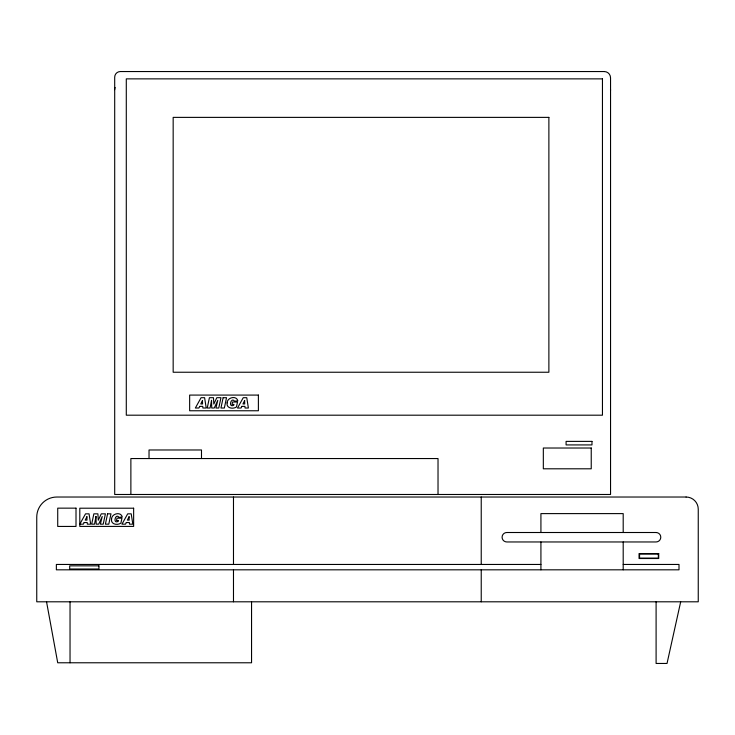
<?xml version="1.0" encoding="UTF-8"?>
<svg xmlns="http://www.w3.org/2000/svg" width="735" height="735" viewBox="0 0 735 735"><rect width="100%" height="100%" fill="white"/><g stroke="black" fill="none" stroke-linecap="round" stroke-linejoin="round"><path stroke-width="1.1" d="M680.683 601.8L667.031 663.457L656.098 663.457L656.098 601.8M540.923 564.452L56.365 564.452L56.365 569.818L679.002 569.818L679.002 564.452L623.197 564.452M46.544 601.8L57.716 662.777L251.554 662.777L251.554 601.8M623.197 532.508L623.197 513.609L540.923 513.609L540.923 532.508M623.197 541.961L623.197 569.818M540.923 541.961L540.923 569.818M481.232 497.025L481.232 564.452M481.232 569.818L481.232 601.8M438.023 494.48L438.023 458.548L130.876 458.548L130.876 494.48M233.482 497.025L233.482 564.452M233.482 569.818L233.482 601.8M201.491 458.548L201.491 449.976L149.03 449.976L149.03 458.548M70.036 601.8L70.036 662.777M114.697 89.652A5.659 5.659 0 0 1 115.129 87.483M610.491 89.477A6.303 6.303 0 0 1 610.546 90.304M111.545 519.066C110.516 524.432 117.444 525.562 120.917 523.127L121.936 518.175L116.994 518.175L116.516 520.545L118.418 520.545L118.197 521.4C112.492 524.331 115.514 512.543 119.006 517.357L122.304 517.008C120.898 511.238 111.545 513.618 111.545 519.066M227.097 402.918C226.068 408.283 232.995 409.413 236.468 406.979L237.488 402.017L232.545 402.017L232.067 404.397L233.969 404.397L233.748 405.251C227.896 408.191 231.157 396.395 234.557 401.209L237.855 400.86C236.45 395.09 227.097 397.47 227.097 402.918M95.973 516.494L94.53 524.165L91.691 524.165L93.859 513.838L97.902 513.838L98.279 520.205L101.265 513.838L105.408 513.838L103.212 524.165L100.373 524.165L102.229 516.494L98.692 524.165L96.184 524.165L95.973 516.494M211.533 400.345L210.081 408.017L207.242 408.017L209.411 397.69L213.453 397.69L213.83 404.057L216.816 397.69L220.959 397.69L218.764 408.017L215.925 408.017L217.78 400.345L214.252 408.017L211.735 408.017L211.533 400.345M107.576 513.838L105.399 524.165L108.798 524.165L110.976 513.838L107.576 513.838M223.128 397.69L220.95 408.017L224.35 408.017L226.527 397.69L223.128 397.69M84.157 522.521L83.377 524.165L79.803 524.165L85.536 513.838L89.045 513.838L90.671 524.165L87.346 524.165L87.208 522.521L84.157 522.521M126.319 522.521L125.538 524.165L121.964 524.165L127.697 513.838L131.207 513.838L132.833 524.165L129.507 524.165L129.369 522.521L126.319 522.521M199.709 406.372L198.928 408.017L195.354 408.017L201.087 397.69L204.596 397.69L206.223 408.017L202.897 408.017L202.759 406.372L199.709 406.372M241.87 406.372L241.089 408.017L237.515 408.017L243.248 397.69L246.758 397.69L248.384 408.017L245.058 408.017L244.92 406.372L241.87 406.372M86.905 516.733L85.223 520.114L87.006 520.114L86.905 516.733M129.066 516.733L127.385 520.114L129.167 520.114L129.066 516.733M202.456 400.584L200.774 403.965L202.557 403.965L202.456 400.584M244.617 400.584L242.936 403.965L244.718 403.965L244.617 400.584M604.243 71.543L120.347 71.543A5.659 5.659 0 0 0 114.697 77.203L114.697 494.48L610.546 494.48L610.546 77.846A6.303 6.303 0 0 0 604.243 71.543M602.452 78.865L126.291 78.865L126.291 415.192L602.452 415.192L602.452 78.865M548.88 117.379L173.166 117.379L173.166 372.241L548.88 372.241L548.88 117.379M258.389 395.081L189.648 395.081L189.648 410.764L258.389 410.764L258.389 395.081M591.978 441.386L566.088 441.386L566.088 444.923L591.978 444.923L591.978 441.386M591.234 448.019L543.33 448.019L543.33 468.801L591.234 468.801L591.234 448.019M686.077 497.025L56.852 497.025A20.102 20.102 0 0 0 36.75 517.128L36.75 601.8L698.25 601.8L698.25 509.208A12.173 12.173 0 0 0 686.077 497.025M76.008 508.151L57.725 508.151L57.725 526.435L76.008 526.435L76.008 508.151M133.641 508.207L79.803 508.207L79.803 526.407L133.641 526.407L133.641 508.207M656.052 532.508L506.81 532.508A4.732 4.732 0 0 0 502.088 537.23A4.732 4.732 0 0 0 506.81 541.961L656.052 541.961A4.732 4.732 0 0 0 660.783 537.23A4.732 4.732 0 0 0 656.052 532.508M658.725 553.565L639.055 553.565L639.055 558.517L658.725 558.517L658.725 553.565M658.33 554.034L639.569 554.034L639.569 558.122L658.33 558.122L658.33 554.034M98.94 565.84L69.687 565.84L69.687 569.019L98.94 569.019L98.94 565.84"/></g></svg>
